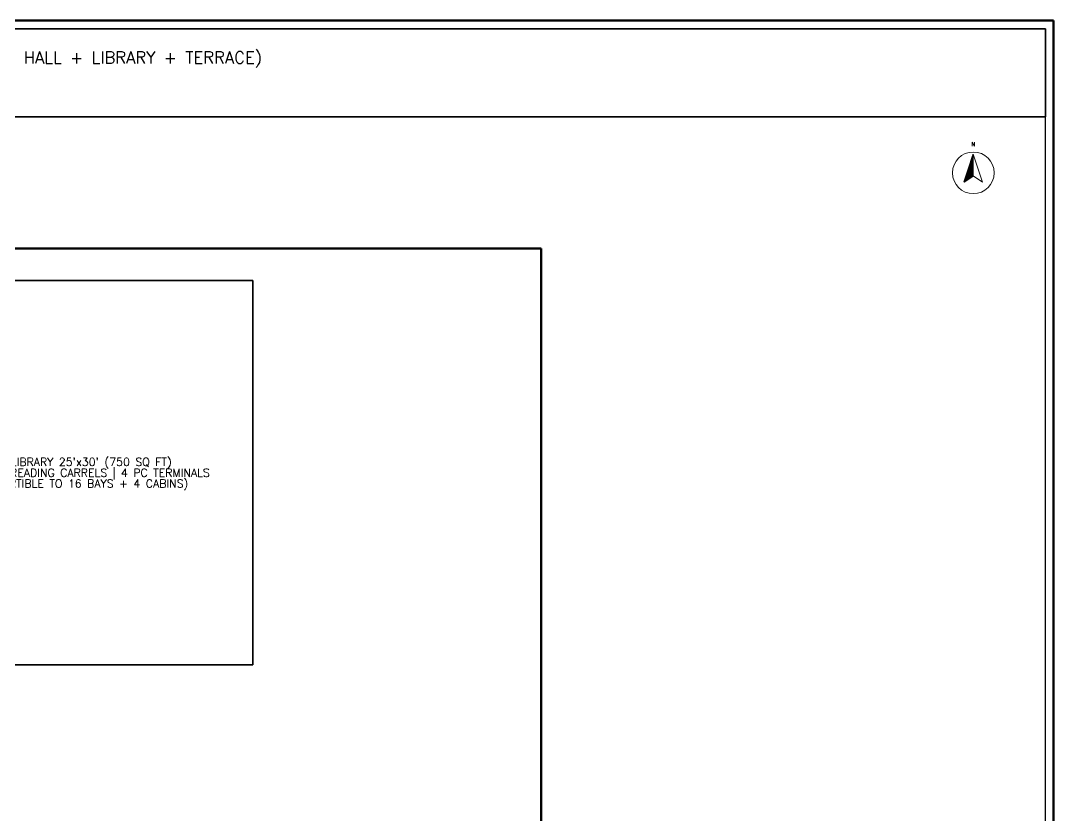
# Model space of a CAD drawing. Header units: inches. Extents: x 0 to 1800, y 0 to 1191.
# Drawn here: x 1026 to 1800, y 595 to 1191 of the extents above; entities that cross this region are included whole.
import ezdxf
from ezdxf.enums import TextEntityAlignment as Align

# ---------------------------------------------------------------- set-up
doc = ezdxf.new("R2010")
doc.units = ezdxf.units.IN
doc.header["$MEASUREMENT"] = 0
for name, color, linetype in [('A-FURN', 1, 'Continuous'), ('A-TEXT-TTL', 7, 'Continuous'), ('A-TTLB', 7, 'Continuous'), ('A-WALL', 7, 'Continuous')]:
    doc.layers.add(name, color=color, linetype=linetype)
doc.styles.add('SIMPLEX', font='simplex.shx')

msp = doc.modelspace()

# ---------------------------------------------------------------- hatches: boundary and pattern name
at = {"layer": 'A-TTLB'}
h = msp.add_hatch(dxfattribs=at)
h.set_pattern_fill('SOLID')
h.paths.add_polyline_path([(1740, 1090.7), (1732.98, 1069.64), (1740, 1074.32)])

# ---------------------------------------------------------------- linework, layer by layer
at = {"layer": 'A-FURN', "lineweight": 35}
for p, q in [((1200, 996), (900, 996)), ((1200, 708), (1200, 996)), ((900, 708), (1200, 708))]:
    msp.add_line(p, q, dxfattribs=at)
at = {"layer": 'A-TTLB', "lineweight": 50}
for p, q in [((1800, 1190.66), (0, 1190.66)), ((1800, 0), (1800, 1190.66))]:
    msp.add_line(p, q, dxfattribs=at)
at = {"layer": 'A-TTLB', "lineweight": 25}
for p, q in [((1794, 1184.66), (6, 1184.66)), ((1794, 6), (1794, 1184.66))]:
    msp.add_line(p, q, dxfattribs=at)
at = {"layer": 'A-TTLB', "lineweight": 35}
for p, q in [((1794, 1184.66), (6, 1184.66)), ((1794, 1118.66), (1794, 1184.66)), ((6, 1118.66), (1794, 1118.66))]:
    msp.add_line(p, q, dxfattribs=at)
at = {"layer": 'A-TTLB', "lineweight": 20}
for p, q in [((1740, 1090.7), (1747.02, 1069.64)), ((1747.02, 1069.64), (1740, 1074.32))]:
    msp.add_line(p, q, dxfattribs=at)
msp.add_circle((1740, 1076.66), 15.6, dxfattribs=at)
at = {"layer": 'A-WALL', "lineweight": 50}
for p, q in [((1416, 1020), (336, 1020)), ((1416, 132), (1416, 1020))]:
    msp.add_line(p, q, dxfattribs=at)

# ---------------------------------------------------------------- texts
at = {"layer": 'A-TEXT-TTL', "style": 'SIMPLEX'}
for s, height, p in [('SHEET 09 OF 16  -  OPTION 2 - PLOT 1 SECOND FLOOR PLAN (BAR HALL + LIBRARY + TERRACE)', 9, (900, 1163.06)), ('N', 3, (1740, 1098.26)), ("CENTRAL LAW LIBRARY 25'x30' (750 SQ FT)", 6, (1050, 860.1)), ('1,000+ BOOKS | 10 READING CARRELS | 4 PC TERMINALS', 6, (1050, 852)), ('(PHASE 2 CONVERTIBLE TO 16 BAYS + 4 CABINS)', 6, (1050, 843.9))]:
    msp.add_text(s, height=height, dxfattribs=at).set_placement(p, align=Align.MIDDLE_CENTER)

doc.saveas('drawing.dxf')
